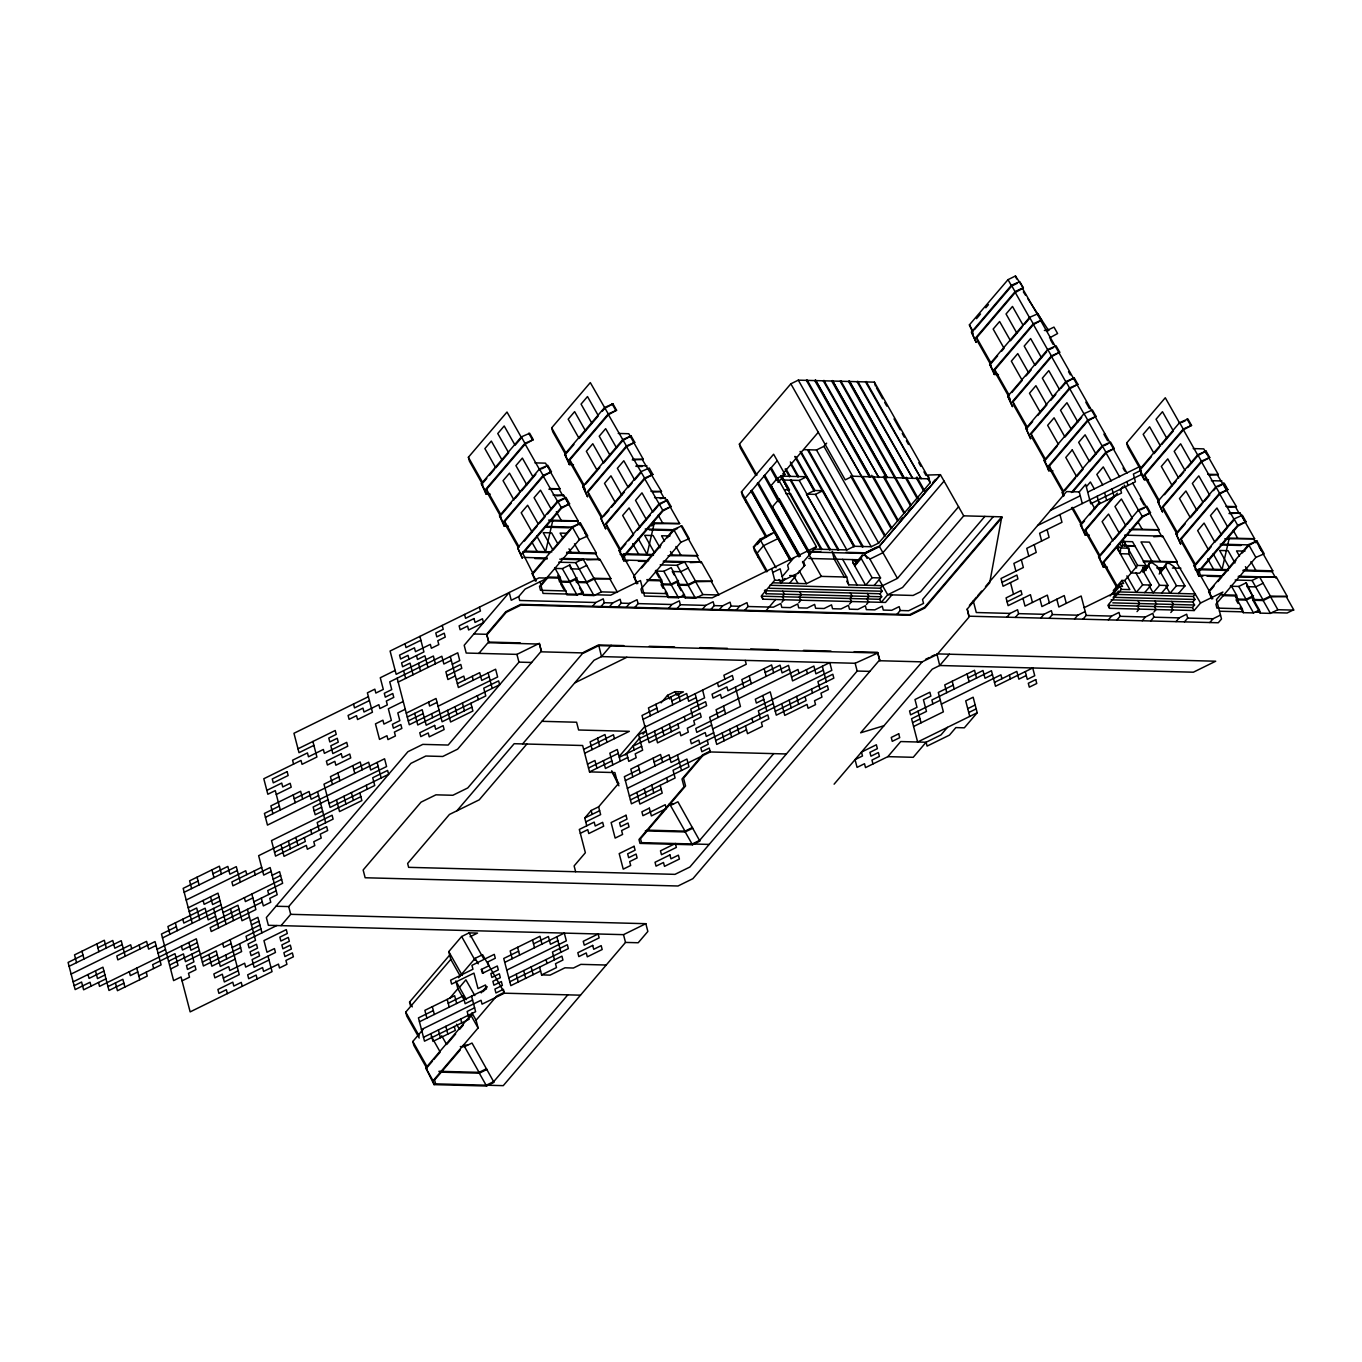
<?xml version="1.0" encoding="UTF-8"?>
<svg xmlns="http://www.w3.org/2000/svg" width="1362" height="1362" viewBox="0 0 1362 1362"><rect width="100%" height="100%" fill="white"/><g stroke="black" fill="none" stroke-linecap="round" stroke-linejoin="round"><path stroke-width="1.5" d="M1124.74 545.839L1124.893 542.978L1122.016 541.02L1122.748 545.481L1120.603 548.001L1120.279 553.721L1128.74 553.942L1136.657 567.954M1128.74 553.942L1129.064 548.222L1120.603 548.001L1117.725 546.043L1118.457 550.503L1120.449 550.861M854.229 651.7L877.486 652.313L879.886 660.74L922.159 661.864L937.056 654.543L969.233 616.85L967.207 609.086L989.731 582.698L1001.768 516.845L963.717 515.84L902.58 587.465L887.701 594.768L881.265 602.31L879.546 599.28L761.171 596.164L762.89 599.195L885.487 602.43L891.923 594.888M552.819 520.25L545.617 551.678L536.696 535.913M654.56 497.641L665.133 497.913L679.655 523.587L654.288 522.923L647.069 554.351L638.165 538.586M862.197 555.321L855.762 562.864L854.757 565.996L861.193 558.454L862.197 555.321L865.006 555.39L869.654 558.675L880.533 577.931L874.115 585.473M1142.735 572.006L1149.681 562.898L1152.49 562.966L1157.138 566.251L1168.034 585.507L1161.599 593.049M1143.535 572.057L1148.677 566.03L1149.681 562.898M1159.658 572.449L1166.587 563.34L1169.413 563.408L1174.044 566.694L1184.94 585.949L1178.505 593.491M1159.147 574.015L1165.583 566.473L1166.587 563.34M482.897 484.991L469.396 461.139L468.392 457.257L507.005 412.039L521.527 437.713L515.091 445.238L504.195 425.983L497.76 433.525L508.656 452.78L495.785 467.864L484.889 448.609L491.324 441.067L502.22 460.322M490.167 494.1L486.013 493.997L481.365 483.697L521.323 436.896L529.648 433.269L533.274 439.688L525.153 444.131L486.557 489.35L487.562 493.231L501.046 517.083M486.779 478.42L482.914 482.931L468.392 457.257M489.35 475.406L494.508 469.362M486.013 493.997L484.991 490.116L524.949 443.314L533.274 439.688M566.2 455.555L552.717 431.72L551.695 427.838L590.308 382.603L608.252 413.895L568.312 460.697L569.316 464.578L573.47 464.68M508.332 526.209L504.161 526.09L499.531 515.789L539.471 468.988L547.796 465.361L551.423 471.78L543.319 476.223L504.706 521.442L505.711 525.323L518.173 547.337M511.363 502.97L501.08 515.023L486.557 489.35M515.228 498.441L519.092 493.929M521.663 490.916L535.828 474.317M504.161 526.09L503.157 522.208L543.097 475.406L551.423 471.78M569.316 464.578L564.668 454.278L604.626 407.476L612.951 403.85L616.577 410.268L608.456 414.712L569.861 459.93L570.865 463.812L585.388 489.486M573.947 444.472L566.217 453.512L551.695 427.838M602.259 411.307L604.83 408.294L612.951 403.85M548.954 489.333L560.02 488.822L549.652 470.486M517.679 547.882L522.327 558.182L517.679 547.882L557.637 501.08L565.962 497.453L569.588 503.872L561.467 508.315L522.872 553.551L532.797 573.181M524.387 541.089L537.258 526.021M539.829 523.008L544.97 516.981L534.074 497.709L540.51 490.184L551.406 509.439M547.541 513.951L557.841 501.897L565.281 498.237M556.752 495.87L563.664 495.24L578.186 520.914L550.469 520.982M521.323 554.3L561.263 507.515L569.588 503.872M582.834 486.37L587.482 496.67L582.834 486.37L622.774 439.568L631.1 435.942L634.743 442.361L626.622 446.804L588.009 492.022L589.031 495.904L601.476 517.918M585.677 484.106L599.825 467.524M631.1 435.942L622.996 440.386L603.689 462.995L592.793 443.74L586.358 451.282L597.254 470.537M586.46 492.789L626.418 445.987L634.743 442.361M535.3 581.114L532.202 573.555L572.159 526.771L580.484 523.127L587.754 535.964L579.429 539.607L539.471 586.409L540.476 590.274L565.843 590.955L566.864 594.836L577.079 595.092L582.97 592.198L575.7 579.361L569.81 582.255L559.595 582L558.59 578.118L545.907 577.777M533.768 572.806L546.622 557.722M571.087 529.086L553.057 550.18L543.166 532.644L551.627 532.865L557.569 543.37M580.484 523.127L572.363 527.571M1001.768 516.845L924.543 607.299L909.663 614.62L520.71 604.37L505.813 611.691L486.506 634.3L473.84 633.96M879.886 660.74L877.86 652.977L598.837 645.622L583.94 652.943L541.667 651.836L539.267 643.409L516.93 654.373L466.196 653.045L464.187 645.282L509.218 592.504L511.244 600.267L518.684 596.607L525.119 589.082L547.456 578.101L538.994 577.88L390.094 651.036L396.172 674.309L433.388 656.024L435.414 663.788M539.641 644.073L488.907 642.728L486.898 634.964L506.204 612.355L521.084 605.034L910.037 615.283L924.934 607.98L1002.143 517.509M632.257 459.913L643.341 459.403L628.801 433.729L618.246 433.439M478.879 653.368L488.532 642.064L520.25 642.898M541.02 585.643L547.456 578.101M600.982 518.462L605.63 528.762L600.982 518.462L640.94 471.661L649.265 468.034L652.892 474.453L644.788 478.896L606.175 524.132L607.18 527.996L620.68 551.848M603.826 516.198L608.984 510.171M611.555 507.158L624.426 492.074M632.138 483.033L628.274 487.545L617.378 468.29L623.813 460.765L634.709 480.02L641.144 472.478M652.5 492.057L661.489 491.495L642.66 460.186M604.626 524.881L644.567 478.079L652.892 474.453M276.009 906.241L288.693 906.564L410.949 763.35L425.829 756.029L442.752 756.472L457.632 749.151L541.293 651.155L539.267 643.409M566.541 553.023L595.671 553.789L596.352 553.006L584.928 532.831M281.049 925.632L290.702 914.328L645.843 923.691L647.852 931.455L638.199 942.759L625.516 942.419L503.259 1085.65L435.619 1083.863L434.614 1079.981L460.356 1049.83M586.818 559.884L599.978 559.424L610.874 578.68L594.173 579.054L586.733 582.715L576.501 582.442L575.7 579.361M531.64 662.477L518.956 662.136L448.166 745.048L422.799 744.384L407.919 751.705L266.356 917.545L268.365 925.309L623.507 934.655L645.843 923.691M627.95 560.974L623.796 560.855L619.148 550.554L659.089 503.77L667.431 500.126L671.057 506.545L662.936 510.988L624.324 556.224L625.345 560.105L635.254 577.607M625.839 543.761L620.697 549.805L606.175 524.132M628.427 540.748L633.568 534.721L622.672 515.466L629.108 507.924L640.004 527.179M637.433 530.193L650.304 515.125M658.016 506.085L652.875 512.112L641.979 492.857L635.543 500.382L646.439 519.654M660.298 498.594L665.133 497.913M667.431 500.126L659.31 504.57M623.796 560.855L622.774 556.973L662.732 510.188L671.057 506.545M651.717 525.936L654.288 522.923M592.572 606.26L595.79 602.498L603.247 598.837L604.251 602.719L601.034 606.482M755.91 475.44L740.383 447.996L739.379 444.114L790.845 383.812L798.302 380.151L874.404 382.143L929.139 478.879L852.646 476.206L845.206 479.867L790.845 383.812M636.752 583.787L633.67 576.228L673.628 529.443L681.953 525.8L689.206 538.637L680.881 542.28L640.94 589.082L641.945 592.947L667.312 593.628L668.333 597.509L678.548 597.765L684.439 594.871L677.169 582.034L671.279 584.928L661.064 584.673L663.141 588.333M641.655 567.937L660.962 545.328M667.397 537.786L673.832 530.244L677.561 528.422M679.655 523.587L651.938 523.655M609.495 606.72L612.713 602.94L620.153 599.28L621.157 603.162L617.939 606.941M623.83 645.622L598.463 644.958L583.566 652.279L467.745 787.968L452.848 795.272L435.942 794.829L421.045 802.15L363.143 869.995L365.152 877.758L678.004 885.998L692.9 878.677L879.511 660.076M626.401 607.163L629.619 603.383L637.058 599.723L638.08 603.604L634.862 607.384M456.9 810.799L514.155 743.703L582.647 745.508L589.525 771.896L614.892 772.577L617.922 784.206L598.616 806.832L591.176 810.492L584.741 818.017L586.75 825.781M522.616 743.924L594.036 660.264L601.493 656.603L611.146 645.299M765.631 536.781L742.443 495.802L741.439 491.92L773.616 454.227L785.006 474.368L778.162 482.386M526.839 744.044L479.22 799.834L449.443 814.459L407.63 863.457L408.634 867.339L674.973 874.353L689.87 867.032L857.175 671.04L869.858 671.381M777.242 460.645L745.065 498.339L746.087 502.22M668.01 555.696L697.804 555.679L681.068 525.783M690.364 562.608L701.447 562.097L712.343 581.353L695.641 581.727L688.185 585.388L677.97 585.115L677.169 582.034M777.957 499.735L771.13 485.57L777.566 478.028L785.006 474.368M782.792 473.857L818.273 432.282M668.674 608.269L671.892 604.507L679.349 600.846L680.353 604.728L677.135 608.491M803.801 449.664L816.485 449.988L823.925 446.344L826.649 443.161M799.358 556.462L773.463 510.716L772.458 506.834L779.285 498.815L810.356 553.721L809.556 554.657L778.485 499.769L779.285 498.815M766.414 571.802L754.48 550.708L753.475 546.826L759.911 539.284L774.791 531.963L790.845 560.344M754.361 546.843L759.502 540.816M757.306 544.494L759.877 541.48M702.503 609.154L705.72 605.392L713.16 601.732L714.182 605.613L710.964 609.393M719.408 609.614L722.626 605.835L730.083 602.174L731.088 606.056L727.87 609.835M973.149 333.571L969.403 324.871L1008.016 279.653L1015.456 275.992L1023.39 288.046L1019.763 281.628L1011.438 285.254L971.481 332.056L976.128 342.356L971.481 332.056M976.503 318.674L980.487 314.009M985.816 307.761L988.471 304.645M974.426 329.689L1011.643 286.071L1017.227 283.33M736.331 610.057L739.549 606.277L746.989 602.634L747.993 606.516L744.776 610.278M460.118 975.873L450.788 959.376L448.762 951.612L461.633 936.528L469.073 932.868L477.534 933.089L470.077 936.75M661.098 702.843L667.533 695.318L674.99 691.658L683.435 691.879L677.85 694.62M975.124 338.474L1015.065 291.672L1022.521 288.029M410.558 1005.939L409.553 1002.057L450.192 954.456M619.523 756.08L645.265 725.929M991.161 365.442L977.678 341.59L976.673 337.725L1015.286 292.49L1023.39 288.046M419.207 1038.031L406.744 1016.018L405.74 1012.136L450.788 959.376M625.294 754.923L640.31 737.336M643.034 734.135L645.775 730.934M777.566 478.028L816.383 546.656L803.512 561.723L804.533 565.605L798.098 573.147L783.201 580.45L774.74 580.229L761.869 595.313L762.89 599.195M794.046 557.62L787.611 565.162L788.632 569.044L782.197 576.586M784.955 578.492L781.09 583.021L779.115 579.514M765.921 610.84L775.574 599.518M789.551 583.242L795.987 575.7L789.637 575.547M458.602 977.712L475.151 958.32L482.591 954.677L504.178 992.37L496.721 996.031L476.087 1020.223L478.096 1027.969L433.065 1080.747L434.069 1084.629L486.557 1086.008L494.014 1082.347L472.001 1043.037L464.561 1046.68L460.339 1046.578M781.873 602.259L784.018 599.757L782.316 596.726L784.461 594.207L782.741 591.193M998.448 374.567L994.294 374.448L989.646 364.148L1029.587 317.363L1037.929 313.72L1041.555 320.138L1033.435 324.582L994.822 369.817L995.843 373.699L1010.366 399.372M997.631 355.857L991.196 363.399L976.673 337.725M1001.496 351.328L1004.066 348.314L993.17 329.059L999.606 321.517L1010.502 340.772L1022.079 327.203M1024.65 324.19L1029.808 318.163L1015.286 292.49M427.31 1069.187L413.827 1045.352L412.822 1041.47L423.122 1029.4M449.596 998.397L457.87 988.71L455.844 980.946L466.4 999.606M459.471 987.365L465.906 979.823L474.827 995.571M994.294 374.448L993.273 370.566L1033.23 323.781L1041.555 320.138M798.796 602.702L800.941 600.199L799.222 597.169L801.367 594.649L799.664 591.636M481.212 992.864L486.711 986.411M483.238 991.536L487.102 987.024M434.069 1084.629L425.795 1067.91L470.843 1015.133L478.096 1027.969M1049.472 337.963L1057.593 333.52L1053.967 327.101L1046.51 330.762L1047.855 329.195L1048.621 330.523L1044.365 330.421M432.486 1061.117L427.345 1067.144L412.822 1041.47M433.78 1059.602L440.215 1052.06L431.294 1036.312M455.657 1033.979L446.651 1044.535L441.697 1035.784M463.386 1024.939L459.522 1029.451L456.542 1024.207M469.822 1017.397L472.393 1014.384M813.046 549.056L846.858 549.942L854.297 546.281L871.22 546.724L878.66 543.08L930.144 482.761L928.135 475.015L940.427 474.674L963.717 515.84M900.146 520.795L902.87 517.611M908.301 511.244L911.008 508.077M916.456 501.71L919.163 498.526M924.594 492.159L927.318 488.975M932.749 482.608L935.473 479.424M867.134 558.42L864.41 553.602L879.29 546.281L940.427 474.674M810.492 552.036L865.449 553.483L878.796 546.928L939.916 475.321M1007.812 396.257L1012.443 406.54L1007.812 396.257L1047.753 349.455L1056.078 345.812L1059.704 352.23L1051.6 356.674L1012.987 401.909L1013.992 405.791L1027.493 429.626M1011.932 392.477L1022.232 380.407L1011.336 361.151L1017.772 353.609L1028.668 372.865M1026.08 375.895L1031.238 369.851M1046.68 351.771L1035.086 365.339L1024.207 346.084L1030.642 338.542L1041.521 357.797M702.843 755.621L683.537 778.23L685.563 785.993L640.515 838.754L641.536 842.635L709.176 844.423M944.053 481.092L882.934 552.7L869.892 559.101M1011.438 402.675L1051.379 355.874L1059.704 352.23M849.53 604.047L851.676 601.527L849.956 598.514L852.101 595.994L850.382 592.964M880.533 577.931L872.089 577.709L865.653 585.251L852.935 562.778L852.527 559.612L857.175 562.898L855.353 559.68M866.436 604.49L868.581 601.97L866.862 598.957L869.007 596.437L867.305 593.406M769.802 585.285L880.414 588.214L882.559 585.694L897.456 578.373L958.576 506.766M879.988 593.747L881.691 596.777L766.142 593.73L764.422 590.699L879.988 593.747L882.133 591.227L880.414 588.214M879.546 599.28L881.691 596.777M1025.961 428.349L1030.608 438.649L1025.961 428.349L1065.918 381.547L1074.243 377.904L1077.87 384.322L1069.749 388.766L1031.153 434.001L1032.158 437.883L1045.641 461.718M1032.668 421.556L1027.51 427.583L1012.987 401.909M1037.81 415.512L1046.816 404.974L1035.92 385.701L1029.485 393.243L1040.381 412.499M1050.681 400.445L1055.822 394.418M1060.981 388.374L1066.123 382.347L1074.243 377.904M1029.587 434.767L1069.545 387.966L1077.87 384.322M567.801 994.856L493.793 1081.547L486.353 1085.208M773.701 753.629L699.71 840.32L692.271 843.98M896.979 614.279L900.197 610.516L908.658 610.738L923.538 603.417L922.534 599.552L993.307 516.624M984.862 516.402L920.508 591.789L913.068 595.449L887.701 594.768L879.443 580.195M1052.928 470.843L1048.757 470.741L1044.126 460.441L1084.067 413.639L1092.392 409.996L1096.035 416.414L1087.915 420.858L1049.302 466.093L1050.306 469.975L1062.769 491.988M1057.252 446.106L1045.676 459.675L1031.153 434.001M1081.7 417.47L1064.982 437.066L1054.086 417.811L1047.65 425.336L1058.546 444.591M1090.094 407.783L1089.43 408.583L1085.786 402.165M1048.757 470.741L1047.753 466.86L1087.693 420.058L1096.035 416.414M1104.616 433.474L1103.952 434.257L1107.578 440.675L1108.259 439.892M1063.296 496.415L1062.275 492.533L1102.233 445.732L1110.558 442.105L1114.184 448.524L1106.063 452.967L1072.609 492.159M1065.118 490.269L1075.418 478.198M969.403 605.409L976.486 597.118M977.763 595.603L981.627 591.074M985.492 586.562L1066.565 491.58L1079.249 491.92L1085.684 484.378L1090.741 503.77L1135.414 481.825L1133.388 474.061L1140.828 470.418M1071.417 492.499L1105.859 452.15L1114.184 448.524M1086.535 486.523L1090.4 481.995L1094.367 488.992M834.106 784.172L932.255 669.168L939.712 665.507L949.365 654.203M1140.13 468.886L1127.685 446.872L1126.663 442.99L1165.276 397.755L1179.798 423.429M1089.242 535.028L1085.071 534.925L1080.441 524.625L1099.73 502.033M1084.561 520.846L1081.99 523.859L1072.643 507.362M1089.702 514.819L1100.002 502.765M872.974 763.963L871.952 760.081L879.392 756.421L878.388 752.539L870.948 756.199L869.926 752.318L877.383 748.657L876.362 744.776L861.482 752.096L862.486 755.978L855.047 759.621L857.073 767.385L864.512 763.724L865.517 767.606L887.854 756.642L900.725 741.558L926.092 742.239L940.989 734.918L947.424 727.376M1006.893 617.19L1010.11 613.411L1017.567 609.75L1018.572 613.632L1015.354 617.412M1085.071 534.925L1084.067 531.044L1114.371 495.547M1100.121 558.011L1086.638 534.159L1085.616 530.278L1117.334 493.129M1120.092 489.894L1122.935 486.557M1159.334 502.799L1145.834 478.964L1144.829 475.083L1183.442 429.847L1191.546 425.421L1187.919 418.985L1179.594 422.629L1139.653 469.43L1144.284 479.73L1148.455 479.833M1151.486 456.61L1141.203 468.664L1126.663 442.99M1159.215 447.553L1154.074 453.597L1143.178 434.325L1149.613 426.8L1160.492 446.055M1161.786 444.54L1173.363 430.971L1162.467 411.716L1156.049 419.258L1166.928 438.513M1143.28 475.849L1183.22 429.047L1191.546 425.421M1040.721 618.076L1043.939 614.313L1051.379 610.653L1052.4 614.534L1049.183 618.297M1107.391 567.137L1103.237 567.018L1098.589 556.717L1138.547 509.916L1146.872 506.289L1150.498 512.708L1142.395 517.151L1103.782 562.37L1104.786 566.251L1117.232 588.265M1110.439 543.898L1100.138 555.951L1085.616 530.278M1114.303 539.369L1125.88 525.8L1114.984 506.545L1121.42 499.003L1132.316 518.275L1127.174 524.302M1144.574 504.076L1143.893 504.859L1140.266 498.441M1103.237 567.018L1102.233 563.136L1142.173 516.334L1150.498 512.708M969.744 716.412L965.709 700.885L973.149 697.225L977.201 712.752L964.33 727.819L955.869 727.597L949.433 735.139L927.096 746.104L926.092 742.239L913.221 757.306L887.854 756.642M1157.802 501.522L1162.45 511.823L1157.802 501.522L1197.76 454.721L1206.085 451.094L1209.711 457.513L1201.59 461.956L1162.978 507.175L1163.999 511.056L1177.483 534.908M1164.51 494.729L1176.087 481.161M1179.952 476.632L1183.799 472.12M1187.664 467.592L1197.964 455.538L1206.085 451.094M1161.428 507.941L1201.386 461.139L1209.711 457.513M1074.55 618.961L1077.768 615.198L1085.208 611.538M1082.994 619.182L1086.212 615.42L1111.579 616.084L1119.019 612.423L1120.041 616.305L1116.823 620.085M1129.302 529.767L1159.096 529.75L1132.639 482.982M1124.076 541.48L1132.537 541.701L1146.072 565.656L1137.611 565.434L1124.74 580.518L1121.913 580.433L1113.333 590.495L1115.052 593.526M1110.081 595.96L1120.807 583.396L1123.633 583.464L1121.913 580.433M1113.265 593.883L1119.7 586.341L1122.526 586.426L1120.807 583.396M1153.733 536.73L1162.722 536.168L1177.262 561.842L1143.297 561.757M1113.146 597.407L1118.508 591.125M1209.32 475.117L1218.309 474.555L1208.962 458.041M1124.74 580.518L1129.881 589.593L1121.42 589.371L1108.549 604.439L1109.553 608.32L1194.116 610.551L1200.552 603.008L1222.889 592.044L1216.453 599.586L1221.51 618.978L1218.292 622.757L968.842 616.186L967.207 609.086M1146.072 565.656L1139.636 573.198L1131.175 572.976L1116.653 547.303M1175.968 533.615L1180.599 543.915L1175.968 533.615L1215.908 486.813L1224.234 483.187L1227.86 489.605L1219.756 494.048L1181.143 539.267L1182.148 543.149L1195.649 567.001M1185.229 523.808L1177.517 532.848L1162.978 507.175M1201.965 504.212L1190.388 517.781L1179.492 498.526L1185.927 490.984L1196.823 510.239M1204.536 501.199L1209.694 495.155L1198.798 475.9L1192.363 483.442L1203.259 502.697M1213.542 490.643L1216.113 487.63L1201.59 461.956M1227.468 507.209L1236.458 506.647L1217.628 475.338M1108.362 619.863L1111.579 616.084M1179.594 540.033L1219.535 493.231L1227.86 489.605M1142.207 569.316L1151.111 585.064L1142.667 584.843L1136.231 592.385L1126.885 575.871M1144.676 592.606L1151.111 585.064M1137.015 611.623L1139.16 609.103L1137.44 606.073L1139.585 603.57L1137.883 600.54M1168.034 585.507L1159.573 585.285L1153.137 592.828L1148.983 585.49M1200.552 603.008L1176.581 562.625M1142.19 620.749L1145.408 616.986L1152.848 613.326L1153.852 617.207L1150.635 620.97M1153.92 612.066L1156.066 609.546L1154.346 606.533L1156.491 604.013L1154.789 600.982M1184.94 585.949L1176.479 585.728L1170.043 593.27L1165.889 585.932M1202.918 576.126L1198.764 576.007L1194.116 565.707L1234.074 518.905L1242.399 515.279L1246.026 521.697L1237.905 526.141L1199.309 571.376L1200.314 575.241L1210.222 592.759M1211.107 546.86L1195.666 564.941L1181.143 539.267M1216.266 540.833L1227.843 527.264L1216.947 508.009L1210.512 515.534L1221.408 534.789M1229.137 525.749L1234.278 519.722L1219.756 494.048M1229.018 513.576L1240.101 513.065L1254.623 538.739L1224.83 538.756M1198.764 576.007L1197.76 572.125L1237.7 525.323L1246.026 521.697M1170.826 612.508L1172.971 610.006L1171.269 606.975L1173.414 604.456L1171.695 601.425M1116.431 594.428L1193.265 596.454L1195.41 593.934L1119.309 591.925M1176.002 621.634L1179.22 617.871L1186.677 614.211L1187.681 618.093L1184.463 621.855M1111.103 599.842L1192.84 601.987L1194.985 599.484L1193.265 596.454M1109.553 608.32L1107.851 605.307L1192.397 607.537L1194.542 605.017L1192.84 601.987M1211.737 598.939L1208.639 591.38L1248.596 544.579L1256.922 540.952L1264.191 553.789L1255.866 557.433L1215.908 604.217L1216.913 608.099L1242.28 608.78L1243.302 612.662L1253.517 612.917L1259.407 610.023L1252.138 597.186L1246.247 600.08L1236.032 599.808L1238.109 603.485M1210.205 590.631L1214.053 586.103M1217.917 581.574L1221.782 577.062M1223.059 575.547L1235.93 560.48M1242.365 552.938L1248.801 545.396M1256.922 540.952L1250.674 544.477M1209.831 622.536L1213.048 618.757L1220.488 615.096M1242.978 570.848L1272.108 571.614L1272.772 570.831L1263.442 554.334M1238.296 577.045L1276.415 577.25L1287.311 596.505L1270.61 596.879L1263.17 600.523L1252.938 600.267L1252.138 597.186M608.252 413.895L616.577 410.268M541.548 468.886L545.26 467.064M862.827 476.632L891.855 528.15L891.071 528.524L807.104 379.964L806.321 380.339L861.942 477.109M815.549 380.185L814.782 380.577L869.518 477.313L870.284 476.921L815.549 380.185L870.284 476.921M824.01 380.407L823.227 380.798L878.848 477.551L824.112 380.815M832.471 380.628L831.688 381.019L886.424 477.756L887.19 477.364L832.471 380.628L887.19 477.364M840.916 380.849L840.15 381.241L910.514 505.762L911.28 505.37L841.018 381.258M849.377 381.088L848.594 381.462L903.329 478.198L904.113 477.824L849.377 381.088L904.113 477.824M857.839 381.309L857.056 381.683L912.676 478.437L857.941 381.7M866.283 381.53L865.517 381.905L921.121 478.675L866.385 381.922M556.002 568.448L562.336 568.618L569.793 564.958L578.067 581.676L586.511 581.897L593.951 578.237L610.874 578.68M558.709 562.2L575.615 562.642L583.072 558.982L593.951 578.237M770.398 468.647L771.215 467.711L778.979 481.433L778.042 481.893M420.892 640.276L405.995 647.597L404.991 643.715M763.963 476.189L764.78 475.253L777.191 497.215M586.699 565.4L579.259 569.061L570.797 568.839L569.793 564.958M757.527 483.731L758.345 482.795L782.146 524.881M790.437 560.803L750.973 490.78L751.909 490.32L791.254 559.867M557.756 575.241L561.144 581.233L569.605 581.455L577.045 577.794M395.15 670.427L380.27 677.748L383.301 689.393L375.844 693.054L374.839 689.172L367.399 692.832L372.439 712.224L357.559 719.545L356.538 715.663L349.098 719.323L348.093 715.442L362.973 708.121L363.995 712.003L378.874 704.682L379.896 708.563L387.336 704.92L386.331 701.038L393.771 697.378L392.767 693.496L385.31 697.157L384.305 693.275L391.745 689.615L389.736 681.851L441.85 656.246L443.859 664.009L451.316 660.349M1049.83 349.336L1053.541 347.514M782.299 479.986L799.205 480.428L806.644 476.768L814.408 490.49L822.869 490.729L854.297 546.281M368.404 696.714L293.954 733.284L299.01 752.692L313.89 745.372M398.181 682.073L457.751 652.807L459.76 660.57L452.32 664.23M780.613 475.9L788.717 490.218L789.483 489.843L781.379 475.525M369.408 700.579L354.529 707.899L353.507 704.018M790.505 493.725L789.62 493.691L821.167 549.669L821.933 549.295L790.505 493.725L785.823 493.606M579.616 587.941L583.77 595.279L593.985 595.552L601.425 591.891L617.463 592.317L610.193 579.48M814.408 490.49L806.968 494.151L799.205 480.428M794.727 456.474L814.084 490.899L814.851 490.507L795.612 456.491M297.989 748.811L335.222 730.509L336.227 734.39L328.787 738.051L329.791 741.932L337.248 738.272L338.253 742.154L330.813 745.814L332.822 753.578L347.719 746.257L346.714 742.375L324.377 753.356L323.356 749.475L308.476 756.795L307.454 752.914L292.575 760.217L293.579 764.099M446.889 675.654L461.786 668.333L460.782 664.452L445.885 671.772L447.911 679.536L455.351 675.875M806.525 494.151L838.073 550.112L838.839 549.737L806.525 494.151L815.429 494.372L822.869 490.729M659.225 577.914L655.343 571.07L663.805 571.291L671.245 567.631L679.519 584.349L687.98 584.57L695.42 580.91L712.343 581.353M660.178 564.872L677.084 565.315L684.524 561.655L695.42 580.91M403.237 701.481L388.34 708.785L391.371 720.43L383.931 724.09L382.926 720.209L375.469 723.869L379.521 739.396L386.961 735.735L387.966 739.617L395.423 735.957L394.401 732.075L401.858 728.415L400.837 724.533L393.397 728.193L392.392 724.312L399.832 720.651L397.806 712.905L405.263 709.244M456.355 679.757L463.812 676.097L464.817 679.978M688.168 568.073L680.711 571.734L672.266 571.512L674.19 574.934M457.377 683.639L479.713 672.658L481.722 680.421L489.179 676.761M406.268 713.126L436.044 698.485L442.105 721.775L471.882 707.133M772.22 533.7L761.171 539.982M661.166 581.336L662.613 583.906L671.074 584.128L678.514 580.467M407.272 717.008L422.169 709.687L426.204 725.214L485.774 695.948L483.748 688.185L498.645 680.864L499.65 684.745L417.759 724.976L414.729 713.347M437.066 702.366L429.609 706.027L428.604 702.145M894.868 477.977L895.753 477.994M778.434 538.382L763.537 545.702L757.102 553.244L758.106 557.126M266.833 790.369L281.73 783.065L282.734 786.947L290.174 783.286L291.196 787.168L276.299 794.472M408.294 720.873L423.173 713.569M438.07 706.248L497.624 676.982L495.615 669.219L458.381 687.521L450.294 656.467M439.075 710.13L409.298 724.754L397.176 678.191M683.162 594.275L685.239 597.952L695.454 598.224L702.894 594.564L718.932 594.99L711.662 582.153M279.329 806.117L264.432 813.437L267.463 825.083L386.587 766.551L384.578 758.787L265.454 817.319M294.226 798.813L309.106 791.492L311.132 799.256L318.572 795.595M338.883 776.868L324.003 784.172L330.064 807.462L374.737 785.516L372.711 777.753L387.608 770.432L388.613 774.314L329.042 803.58M353.779 769.547L368.676 762.226L370.685 769.99L378.142 766.329M816.383 546.656L712.156 597.85L644.515 596.079L640.463 580.553L610.687 595.177L543.046 593.406L540.016 581.761M772.731 572.483L780.171 568.822L783.201 580.45M328.038 799.698L313.158 807.019L315.167 814.765L322.624 811.122M798.49 572.67L797.689 573.606M314.162 810.901L321.602 807.24M574.747 682.873L626.86 657.267M800.073 451.486L853.889 546.792L854.655 546.417L800.958 451.503M360.845 796.702L271.515 840.592L275.55 856.119L305.326 841.495L304.322 837.613M846.057 552.308L865.074 552.819L876.515 547.201M198.069 881.061L183.172 888.364L192.28 923.3M212.966 873.74L227.846 866.419L229.872 874.183L237.311 870.522M772.646 582.8L806.457 583.685L821.354 576.381L846.721 577.045L848.747 584.809L882.559 585.694M184.193 892.246L236.307 866.641L240.342 882.167M274.545 852.237L326.659 826.632L327.663 830.514L320.223 834.174L321.228 838.056L313.788 841.716L314.792 845.598L307.352 849.258L306.348 845.376L284.011 856.34L280.981 844.695M1104.293 445.629L1108.021 443.791M186.219 900.01L245.773 870.761L246.777 874.625M82.997 955.102L68.1 962.423L75.165 989.578L90.062 982.257L91.067 986.139M97.877 947.782L112.774 940.478L114.8 948.224L122.239 944.581M261.674 867.322L231.898 881.946L232.902 885.828L270.136 867.543L277.201 894.698L269.761 898.358L270.766 902.24L263.326 905.9L261.3 898.137M69.104 966.305L121.218 940.699L125.27 956.209M188.228 907.773L218.005 893.149L226.092 924.185M1181.671 422.526L1185.383 420.688M189.25 911.655L196.69 907.994L199.72 919.639M219.027 897.03L204.13 904.334L203.125 900.452M271.14 871.425L263.7 875.085L258.644 855.677L333.094 819.107L332.09 815.225L317.193 822.529L319.219 830.292M71.13 974.051L130.684 944.802L131.705 948.684M220.031 900.912L212.591 904.555L210.565 896.809M272.145 875.306L279.602 871.646L282.632 883.291L267.735 890.595L268.74 894.476M176.379 926.739L161.482 934.043L173.604 980.606L181.044 976.963L190.152 1011.881L272.042 971.651L268.008 956.124M221.036 904.794L183.819 923.078L182.814 919.197M273.166 879.188L280.606 875.528M73.156 981.815L102.933 967.19L108.994 990.463L123.891 983.16M162.487 937.924L281.611 879.409M74.161 985.696L81.601 982.036L83.627 989.799L105.964 978.835M103.938 971.072L89.058 978.393L88.036 974.511M156.051 945.466L148.611 949.127L146.585 941.363L116.809 955.988L117.83 959.869L155.047 941.585L161.108 964.875L138.771 975.839M215.622 916.2L208.182 919.861L205.134 908.216L167.918 926.5L169.944 934.264M223.062 912.54L237.958 905.236L241.993 920.746L249.433 917.103M252.838 897.916L245.398 901.576L244.394 897.694M104.959 974.954L97.502 978.614L95.493 970.851M157.073 949.348L238.963 909.118M253.86 901.797L276.197 890.816M1050.477 510.427L1080.253 495.785M1087.71 492.142L1139.824 466.536L1141.833 474.299L1037.606 525.494M158.077 953.23L165.517 949.569M262.304 902.019L210.191 927.624L211.212 931.506L255.869 909.561L251.834 894.034M656.893 708.155L642.013 715.476L649.078 742.648L678.855 728.006L677.85 724.124M671.789 700.851L686.686 693.53L688.695 701.294L696.152 697.633M643.017 719.357L732.364 675.467L733.369 679.349L718.489 686.669L717.468 682.788M583.668 749.389L613.445 734.765L614.449 738.647M107.99 986.599L122.869 979.278L124.895 987.041M137.766 971.957L130.326 975.618L129.305 971.736M197.32 942.691L182.44 950.012L181.418 946.13M584.673 753.271L629.346 731.326L578.612 729.998L576.586 722.235L541.923 721.315M168.547 961.214L183.444 953.894L185.47 961.657L259.921 925.087M198.341 946.573L190.884 950.233L188.875 942.47M250.455 920.967L257.895 917.324L261.93 932.834M645.043 727.121L704.597 697.855L702.588 690.091M169.569 965.096L199.346 950.455M251.459 924.849L258.899 921.206M646.048 731.002L638.608 734.663L642.643 750.173L635.203 753.833L636.207 757.715L628.767 761.375L626.741 753.612M750.275 679.791L727.955 690.772L726.933 686.891L712.054 694.194L713.058 698.076L720.498 694.416L721.519 698.297L788.513 665.388L792.565 680.898L829.781 662.613L831.807 670.376L712.684 728.908M765.172 672.47L780.068 665.167L782.077 672.913L789.534 669.27M170.573 968.978L178.013 965.317L174.983 953.672L152.646 964.654L153.668 968.518M587.499 764.133L594.939 760.49L596.965 768.236M639.612 738.544L706.623 705.618L705.618 701.736L690.721 709.057L692.747 716.821M201.372 958.218L216.252 950.897L220.303 966.424L235.183 959.12M231.148 943.594L223.708 947.254L222.687 943.372M260.925 928.952L246.045 936.273L247.05 940.155M588.503 768.015L618.297 753.39M202.376 962.1L217.273 954.779M232.153 947.475L276.826 925.53M589.525 771.896L611.861 760.932M619.301 757.272L641.638 746.291M240.614 947.697L203.381 965.981L196.315 938.827L99.528 986.36L98.524 982.496M627.763 757.493L605.426 768.474L603.4 760.711M724.55 709.942L709.653 717.263L716.718 744.418L746.512 729.794M791.543 677.016L813.88 666.052L815.906 673.815L823.346 670.155M182.065 980.827L189.505 977.184L188.501 973.302L195.941 969.642L194.936 965.76L187.479 969.421L186.475 965.539L193.915 961.878L191.906 954.115M1140.624 509.814L1144.335 507.992M711.679 725.027L696.782 732.33L695.778 728.449L740.451 706.503L735.395 687.112M763.793 699.421L756.353 703.081L755.331 699.2L770.228 691.879L776.289 715.169L806.066 700.528L805.061 696.646M1002.04 582.374L1016.92 575.053L1017.925 578.935L1003.045 586.256L1001.019 578.492L1023.356 567.511L1021.33 559.748M639.238 769.36L624.358 776.68L631.423 803.835L661.2 789.211M654.135 762.039L669.031 754.735L671.04 762.482L678.497 758.838M713.688 732.773L706.248 736.433L705.244 732.552L690.347 739.872L691.351 743.754L698.808 740.094L699.813 743.975M773.258 703.524L758.362 710.828L760.388 718.591M598.837 645.622L601.493 656.603L855.149 663.277L877.86 652.977M1217.986 486.711L1221.697 484.889M223.334 978.069L238.214 970.748M625.362 780.562L833.833 678.14L832.812 674.258L817.932 681.579L819.941 689.342M269.012 960.006L254.115 967.326L252.106 959.563L259.546 955.903L258.542 952.021L251.085 955.681L250.08 951.8L257.52 948.139L256.516 944.258L249.076 947.918L248.054 944.036L255.511 940.376L247.424 909.339M715.714 740.536L767.827 714.931L768.849 718.813L761.392 722.473L762.414 726.355L747.517 733.675L745.491 725.912M775.284 711.287L827.398 685.682L828.402 689.564L820.963 693.207L821.967 697.089L814.527 700.749L815.532 704.631L808.092 708.291L807.07 704.409L784.75 715.39L781.703 703.745M627.388 788.309L686.942 759.06L688.968 766.806L629.414 796.072M1007.08 601.766L1021.977 594.462L1020.972 590.58L1006.075 597.884L1008.101 605.647L1030.438 594.683L1032.447 602.447M710.079 751.16L702.639 754.803L681.987 778.996L684.013 786.759L638.965 839.52L639.987 843.401L692.475 844.78L699.915 841.137L677.918 801.809L670.479 805.47L685.001 831.143L692.441 827.483M786.385 753.969L710.283 751.96L673.066 770.245L675.092 778.008L630.419 799.954M584.741 818.017L599.62 810.713M585.745 821.899L600.642 814.595L598.616 806.832M925.513 659.361L929.224 657.523M931.097 656.62L934.809 654.782M580.314 833.323L587.771 829.662L588.776 833.544L603.672 826.223L602.651 822.342L595.211 826.002L594.207 822.12L579.31 829.441L585.371 852.731L574.117 865.909L575.632 871.731M1084.186 607.656L1113.98 593.032L1114.984 596.914M953.213 685.137L938.316 692.458L943.372 711.849L913.596 726.491M968.11 677.816L982.989 670.513L985.015 678.276L992.455 674.616M940.342 700.221L910.565 714.846L909.561 710.964L917.001 707.304L914.975 699.54L929.871 692.236L930.876 696.118L923.436 699.762L926.466 711.407L911.57 718.727L917.63 742.001L977.201 712.752M941.346 704.103L1000.917 674.837L1001.921 678.719M645.316 830.905L685.205 831.944L692.662 828.283M912.591 722.609L920.031 718.949M994.481 682.379L1016.818 671.398L1018.844 679.161L1026.284 675.501M967.735 708.649L975.175 704.988M968.74 712.53L976.179 708.87M1230.329 586.222L1238.773 586.443L1246.23 582.783L1254.487 599.501L1262.949 599.723L1270.388 596.062L1287.311 596.505M1235.147 580.025L1252.053 580.467L1259.509 576.807L1270.388 596.062M1263.136 583.225L1255.696 586.886L1247.234 586.664L1246.23 582.783M580.484 995.179L504.383 993.187L503.378 989.306L495.921 992.966L494.917 989.084L502.357 985.424L501.352 981.542L493.912 985.203L492.891 981.321L500.331 977.661L499.326 973.779L491.886 977.439L490.865 973.558L498.322 969.897L497.3 966.016L482.42 973.336L481.399 969.455L488.856 965.794L487.834 961.912L495.291 958.252L494.27 954.37L471.933 965.352L472.954 969.233L450.618 980.197L451.622 984.079L473.959 973.115L478.011 988.625L485.451 984.981L486.455 988.863L419.445 1021.772M518.633 951.17L503.736 958.473L510.818 985.645L540.595 971.021M533.529 943.849L548.409 936.528L550.435 944.292L557.875 940.631M504.757 962.355L564.311 933.106L566.337 940.853L506.766 970.119M1236.134 596.488L1237.581 599.059L1246.043 599.28L1253.483 595.62M433.337 1010.587L418.44 1017.891L424.501 1041.181L469.175 1019.236L467.149 1011.472L474.606 1007.812M448.217 1003.266L463.114 995.945L465.14 1003.709L472.58 1000.048M508.792 977.882L568.363 948.616L567.341 944.734L552.461 952.055L554.47 959.818M509.797 981.764L561.927 956.158L562.932 960.04L555.492 963.7L556.496 967.582L541.599 974.886L539.59 967.139M421.471 1029.536L481.041 1000.27L482.046 1004.152L504.383 993.187M1252.938 600.267L1260.208 613.104L1270.423 613.377L1277.862 609.716L1293.9 610.125L1286.63 597.288M423.497 1037.299L475.61 1011.694L471.575 996.167M1293.015 610.108L1287.124 613.002L1271.972 612.611M438.922 1071.298L479.083 1072.354L486.54 1068.71M439.398 1072.115L479.305 1073.171L486.745 1069.511M884.006 725.708L860.648 732.807L922.159 661.864M1193.214 448.592L1203.787 448.881L1206.885 454.38M632.768 459.13L643.341 459.403M1207.736 474.265L1218.309 474.555M534.925 462.876L545.498 463.148L547.575 466.808M636.394 465.549L646.967 465.821M1211.363 480.684L1221.935 480.973M635.901 466.332L642.132 466.502M806.644 476.768L781.277 476.104L790.062 493.708M784.818 489.724L789.041 489.826M549.465 488.549L560.02 488.822M650.917 491.222L661.489 491.495M1225.902 506.375L1236.458 506.647M553.091 494.968L563.664 495.24M1229.528 512.793L1240.101 513.065M1133.729 529.086L1159.096 529.75M1124.671 535.164L1162.722 536.168M548.597 520.131L578.186 520.914M1254.623 538.739L1229.256 538.075L1222.054 569.503L1213.133 553.738M545.89 526.396L573.368 527.111M645.23 529.001L674.82 529.784M1220.199 544.153L1249.805 544.936M545.77 527.196L568.669 527.792M649.316 529.92L672.215 530.516M1222.208 545.004L1240.935 545.498M566.422 533.257L560.088 533.087L563.051 538.33M670.002 535.981L661.54 535.76L664.52 541.003M1244.97 551.133L1236.526 550.912L1239.488 556.156M810.118 551.372L820.69 551.644M1143.433 560.957L1177.262 561.842M524.472 551.116L551.95 551.848M566.745 552.223L596.352 553.006M623.83 553.738L653.419 554.521M670.325 554.964L697.804 555.679M808.841 558.454L859.575 559.799M1142.837 567.256L1147.059 567.375M1163.982 567.818L1156.934 567.631L1161.565 570.916M1172.427 568.039L1180.888 568.26M1198.798 568.89L1228.388 569.657M1243.183 570.048L1272.772 570.831M1142.769 568.056L1146.923 568.175M1157.325 568.448L1163.574 568.618M522.855 551.882L549.907 552.597M620.153 554.436L653.454 555.321M1195.138 569.588L1228.422 570.474M1143.246 570.44L1144.659 570.474M523.876 557.433L547.132 558.045M561.927 558.42L599.978 559.424M625.345 560.105L648.601 560.718M663.396 561.093L701.447 562.097M1200.314 575.241L1221.459 575.803M1238.364 576.245L1276.415 577.25M534.806 558.522L547.286 558.846M559.782 559.169L582.664 559.782M638.352 561.246L646.678 561.467M663.328 561.91L684.133 562.455M1207.09 576.228L1221.646 576.62M547.456 577.011L560.14 577.352L561.144 581.233M646.814 579.633L661.609 580.025L662.613 583.906M1221.782 594.785L1236.577 595.177L1237.581 599.059M647.376 580.45L660.059 580.791L667.312 593.628M1222.344 595.603L1235.028 595.943L1242.28 608.78M769.394 588.265L882.133 591.227M1116.057 597.39L1194.985 599.484M1112.805 602.855L1194.542 605.017M1219.484 611.232L1243.08 611.844M1255.066 612.168L1260.003 612.287M595.79 602.498L519.705 600.489L518.684 596.607M604.251 602.719L612.713 602.94M621.157 603.162L629.619 603.383M638.08 603.604L671.892 604.507M680.353 604.728L705.72 605.392M714.182 605.613L722.626 605.835M731.088 606.056L739.549 606.277M747.993 606.516L773.361 607.18L780.801 603.519L781.822 607.401L790.266 607.622L797.723 603.962L798.728 607.844L807.189 608.065L814.629 604.405L815.634 608.286L824.095 608.508L831.535 604.847L832.557 608.729L841.001 608.95L848.458 605.307L849.462 609.189L857.924 609.41L865.364 605.75L866.368 609.631L874.83 609.853L882.27 606.192L883.291 610.074L891.735 610.295L899.192 606.635L900.197 610.516M1010.11 613.411L976.299 612.525L973.268 600.88M1018.572 613.632L1043.939 614.313M1052.4 614.534L1077.768 615.198M1120.041 616.305L1145.408 616.986M1153.852 617.207L1179.22 617.871M1187.681 618.093L1213.048 618.757M649.197 646.303L674.548 646.967M699.915 647.631L727.41 648.363M750.649 648.976L778.128 649.691M803.495 650.355L830.99 651.087M936.681 653.879L1215.704 661.217L1193.367 672.198L939.712 665.507L937.056 654.543M669.355 803.835L673.577 803.938M646.95 830.139L685.001 831.143M606.226 965.028L580.859 964.364L573.402 968.024L564.958 967.803L550.061 975.124L541.599 974.886M463.438 1045.046L467.66 1045.165M852.935 562.778L855.251 564.43M1023.356 291.894L1025.654 295.401M1027.952 298.908L1048.621 330.523M1187.034 418.968L1190.677 425.387M1205.2 451.06L1208.826 457.479M1223.348 483.152L1226.992 489.571M1241.514 515.262L1245.14 521.68M1256.036 540.935L1263.306 553.772M1259.288 546.996L1261.365 550.657M1235.794 507.43L1239.42 513.849M1253.959 539.522L1255.764 542.74M1272.108 571.614L1275.734 578.033M1179.594 422.629L1183.22 429.047M1197.76 454.721L1201.386 461.139M1215.908 486.813L1219.535 493.231M1234.074 518.905L1237.7 525.323M1248.596 544.579L1255.866 557.433M1183.442 429.847L1197.964 455.538M1233.172 530.278L1237.717 538.296M1250.912 561.638L1255.866 570.389M1270.61 596.879L1277.862 609.716M1191.529 463.063L1180.633 443.808L1174.197 451.35L1185.093 470.605M1245.43 566.66L1247.422 570.167M1252.053 580.467L1262.949 599.723M1263.17 600.523L1270.423 613.377M1234.993 562.949L1228.064 550.691L1219.603 550.469L1229.511 567.971M1247.234 586.664L1253.04 596.931M1178.658 478.147L1167.762 458.892L1161.326 466.434L1172.222 485.689M1214.972 542.331L1204.076 523.076L1197.641 530.618L1208.537 549.873M1238.773 586.443L1246.043 599.28M1246.247 600.08L1253.517 612.917M1231.061 585.422L1236.577 595.177M1240.186 607.146L1243.302 612.662M1207.651 558.778L1213.593 569.282M1144.829 475.083L1159.351 500.756M1194.116 565.707L1197.76 572.125M1208.639 591.38L1212.793 598.718M1140.658 473.312L1144.284 479.73M1022.726 288.829L1040.67 320.121M1040.874 320.921L1113.299 448.49M1113.435 449.051L1127.004 473.142M1016.631 278.938L1015.456 275.992M1050.391 339.581L1053.115 344.382M1068.54 371.673L1070.362 374.873M1123.02 467.949L1124.842 471.167M1158.432 530.533L1162.058 536.951M1011.438 285.254L1015.065 291.672M1029.587 317.363L1033.23 323.781M1047.753 349.455L1051.379 355.874M1065.918 381.547L1069.545 387.966M1084.067 413.639L1087.693 420.058M1102.233 445.732L1105.859 452.15M1138.547 509.916L1142.173 516.334M1008.016 279.653L1011.643 286.071M1033.435 324.582L1047.957 350.255M1051.6 356.674L1066.123 382.347M1069.749 388.766L1084.288 414.44M1087.915 420.858L1102.437 446.549L1089.566 461.616L1078.67 442.361L1085.105 434.818L1096.001 454.074M1106.063 452.967L1119.564 476.802M1124.229 485.059L1138.751 510.733M1192.397 607.537L1194.116 610.551M1165.583 566.473L1176.479 585.728M1138.223 522.31L1142.19 529.307M1160.339 561.399L1149.443 542.144L1140.998 541.923L1151.894 561.178M1023.373 325.705L1012.477 306.45L1006.041 313.975L1016.937 333.247M1059.687 389.89L1048.791 370.634L1042.356 378.176L1053.252 397.432M1077.853 421.982L1066.957 402.726L1060.521 410.268L1071.417 429.524M1111.188 480.922L1103.271 466.911L1096.836 474.453L1102.777 484.957M1148.677 566.03L1159.573 585.285M1119.445 533.342L1108.549 514.087L1102.113 521.629L1113.009 540.884M1123.088 539.761L1137.611 565.434M1119.87 543.54L1121.675 546.741M1135.721 572.585L1142.667 584.843M1090.894 501.778L1094.861 508.792M1119.7 586.341L1121.42 589.371M969.403 324.871L973.047 331.289M994.822 369.817L1009.361 395.491M1049.302 466.093L1063.824 491.767M1103.782 562.37L1117.266 586.222M1071.588 507.566L1081.956 525.919M989.646 364.148L993.273 370.566M1044.126 460.441L1047.753 466.86M1062.275 492.533L1064.097 495.734M1080.441 524.625L1084.067 531.044M1098.589 556.717L1102.233 563.136M876.447 387.847L882.644 398.794M884.704 402.454L886.781 406.097M894 418.883L900.197 429.83M902.274 433.474L904.334 437.134M906.394 440.777L908.471 444.421M918.788 462.688L920.848 466.332M923.947 471.814L926.024 475.457M928.084 479.101L930.144 482.761M916.915 477.006L924.253 490.201L923.47 490.575L916.234 477.807M906.309 477.296L917.767 497.777L916.984 498.169L905.628 478.096M884.057 476.053L904.811 512.963L904.027 513.355L883.376 476.836M873.434 476.342L898.324 520.556L897.541 520.948L871.731 475.304M798.302 380.151L852.646 476.206M852.22 476.921L885.368 535.743L884.585 536.117L850.518 475.883M823.925 446.344L878.66 543.08M879.29 546.281L897.456 578.373M816.485 449.988L871.22 546.724M861.193 558.454L872.089 577.709M815.429 494.372L846.858 549.942M790.352 461.922L798.626 476.564L797.86 476.938L790.505 463.727M842.669 559.356L857.192 585.03M786.044 469.022L790.181 476.342L789.398 476.717L785.159 469.005M846.721 577.045L832.199 551.372L834.208 559.135L844.593 577.471M846.67 581.131L848.747 584.809M781.516 477.296L788.717 490.218M770.279 468.17L777.191 480.667M771.13 485.57L778.894 499.292M778.366 499.275L808.381 552.342M808.909 554.368L821.354 576.381M763.844 475.713L778.468 501.812M739.379 444.114L756.932 475.134M772.458 506.834L800.413 556.241M784.223 528.541L798.711 554.147M802.865 561.467L804.925 565.128L804.125 566.081M802.456 561.944L804.533 565.605M757.408 483.255L798.949 556.922M799.205 570.848L806.457 583.685M750.973 490.78L790.318 560.327M793.859 576.126L798.013 583.464M741.439 491.92L766.687 536.543M759.911 539.284L776.017 567.75M753.475 546.826L767.487 571.58M612.066 403.816L615.692 410.234M660.825 492.278L664.452 498.696M697.14 556.462L700.766 562.881M608.456 414.712L626.418 445.987M626.622 446.804L644.567 478.079M644.788 478.896L662.732 510.188M673.628 529.443L680.881 542.28M658.204 515.125L662.732 523.144M675.944 546.485L680.898 555.236M695.641 581.727L702.894 594.564M616.56 447.911L605.664 428.655L599.229 436.198L610.125 455.453M670.462 551.508L672.436 555.015M677.084 565.315L687.98 584.57M688.185 585.388L695.454 598.224M591.959 423.361L581.063 404.105L587.499 396.563L598.395 415.819L579.088 438.445L568.192 419.19L574.628 411.647L585.524 430.903M660.025 547.796L653.096 535.538L644.635 535.317L654.543 552.819M677.97 585.115L681.085 590.614M621.838 495.087L610.942 475.832L604.524 483.374L615.403 502.629M663.805 571.291L671.074 584.128M671.279 584.928L678.548 597.765M656.075 570.269L661.609 580.025M665.218 591.993L668.333 597.509M632.683 543.625L638.625 554.13M569.861 459.93L584.383 485.604M588.009 492.022L602.549 517.696M564.668 454.278L568.312 460.697M619.148 550.554L622.774 556.973M633.67 576.228L637.825 583.566M528.762 433.235L532.389 439.654M546.911 465.327L550.554 471.763M565.077 497.436L568.703 503.855M579.599 523.11L586.869 535.947M674.99 691.658L677.067 695.318M559.356 489.605L562.983 496.023M577.522 521.697L579.327 524.915M595.671 553.789L599.297 560.208M521.323 436.896L524.949 443.314M539.471 468.988L543.097 475.406M557.637 501.08L561.263 507.515M572.159 526.771L579.429 539.607M667.533 695.318L669.61 698.978M525.153 444.131L539.675 469.805M543.319 476.223L557.841 501.897M556.326 511.72L561.28 520.471M574.475 543.813L579.429 552.563M594.173 579.054L601.425 591.891M533.257 477.347L522.361 458.092L515.926 465.617L526.822 484.872M568.993 548.835L570.984 552.342M575.615 562.642L586.511 581.897M586.733 582.715L593.985 595.552M576.603 579.105L578.067 581.676M520.386 492.414L509.49 473.159L503.055 480.701L513.951 499.956M538.535 524.506L527.639 505.251L521.203 512.793L532.099 532.048M562.336 568.618L569.605 581.455M569.81 582.255L577.079 595.092M554.623 567.596L560.14 577.352M558.59 578.118L565.843 590.955M560.633 583.821L563.749 589.32M531.708 541.821L537.156 551.457M685.205 831.944L692.475 844.78M504.706 521.442L519.228 547.132M481.365 483.697L484.991 490.116M499.531 515.789L503.157 522.208M532.202 573.555L536.356 580.893M618.91 783.746L611.64 770.909L618.893 785.806M486.898 634.964L488.907 642.728M469.073 932.868L483.595 958.542M475.151 958.32L478.266 963.836M481.365 969.335L483.442 972.996M461.633 936.528L475.117 960.38M448.762 951.612L462.246 975.447M471.933 1012.885L476.087 1020.223M457.87 988.71L464.084 999.708M464.561 1046.68L479.083 1072.354M479.305 1073.171L486.557 1086.008M409.553 1002.057L412.277 1006.876M405.74 1012.136L419.224 1035.971M425.795 1067.91L433.065 1080.747M1259.407 610.023L1260.208 613.104M1126.953 481.603L1127.957 485.485M1120.517 489.145L1121.522 493.027L1099.185 503.991L1097.176 496.245M1112.056 488.924L1114.082 496.687M1104.616 492.584L1106.642 500.348M1079.249 491.92L1082.279 503.548M1059.942 514.53L1061.968 522.293L1039.632 533.257L1041.658 541.02M1086.212 615.42L1081.156 596.011L1058.836 606.992L1056.81 599.229M1047.072 529.597L1049.098 537.36L1026.761 548.341L1028.787 556.105M1066.276 603.332L1064.25 595.569L1041.913 606.55L1039.904 598.786M1034.201 544.681L1036.227 552.444L1013.89 563.408L1015.916 571.172M1049.37 602.889L1047.344 595.126L1025.007 606.107L1022.981 598.344M1010.485 582.595L1013.515 594.241M1025.28 671.619L1027.288 679.383L1034.745 675.722L1032.719 667.959L995.486 686.244L991.451 670.734L931.88 700L932.902 703.865M1009.378 675.058L1010.383 678.94M976.554 678.038L974.545 670.291L944.751 684.916L946.777 692.679M967.088 673.935L969.114 681.698M874.404 382.143L875.426 386.025M952.208 681.255L954.217 689.019M918.005 711.185L921.035 722.83M855.149 663.277L857.175 671.04M822.342 666.273L826.376 681.8M806.44 669.712L807.445 673.594M811.497 689.104L812.501 692.986M771.709 568.601L774.74 580.229M799 673.373L797.979 669.491L716.089 709.721L718.115 717.485M796.6 696.425L798.626 704.188M765.121 589.848L766.142 593.73M789.16 700.085L791.169 707.848M773.633 672.692L771.607 664.945L741.83 679.57L743.839 687.333M764.167 668.589L766.176 676.352M762.771 695.539L766.823 711.066M745.235 660.383L746.24 664.264L723.903 675.246L724.924 679.127M749.27 675.91L751.296 683.673M751.926 718.37L752.948 722.252M737.046 725.691L739.055 733.454M723.528 706.061L725.554 713.824M729.589 729.351L731.615 737.114M722.149 733.011L724.175 740.758M684.439 594.871L685.239 597.952M695.131 693.752L699.183 709.279M707.253 740.315L708.274 744.197L700.817 747.857L701.839 751.739L709.279 748.078L710.283 751.96M680.251 701.072L678.225 693.309L648.448 707.934L650.457 715.697M684.286 716.599L685.29 720.464M670.785 696.969L672.794 704.733M669.389 723.903L671.415 731.666M677.476 754.957L681.528 770.466M655.888 704.273L657.914 712.037M661.949 727.563L663.975 735.327M654.509 731.224L657.54 742.869L679.876 731.888L680.881 735.769L688.321 732.109L687.316 728.227L694.756 724.567L693.752 720.702L701.192 717.042L700.187 713.16L633.177 746.07L634.198 749.951M662.596 762.26L660.57 754.497L630.793 769.138L632.802 776.902M666.631 777.787L667.635 781.669M653.13 758.157L655.139 765.921M660.195 785.329L662.221 793.093L639.885 804.057L636.854 792.412M651.734 785.108L653.76 792.871M638.233 765.478L640.259 773.241M644.294 788.768L646.32 796.515M582.97 592.198L583.77 595.279M620.306 761.154L617.275 749.509L609.835 753.169L612.866 764.814M607.009 742.307L604.983 734.544L590.104 741.864L592.112 749.611M597.543 738.204L599.569 745.967M591.176 810.492L592.181 814.357M623.507 934.655L625.516 942.419M516.93 654.373L518.956 662.136M479.441 607.146L480.445 611.027L465.566 618.331L464.544 614.449M488.158 672.879L492.21 688.406M556.871 936.75L560.906 952.276M472.256 676.318L473.278 680.2M477.313 695.727L478.317 699.608M541.974 944.07L539.965 936.307L510.171 950.948L512.197 958.712M546.026 959.597L547.03 963.479M470.877 703.252L472.903 711.015L450.567 721.996L447.536 710.351M532.508 939.967L534.534 947.731M442.224 625.43L443.229 629.312L435.789 632.972L436.793 636.854L444.233 633.194L445.255 637.075L437.798 640.719L438.819 644.601L431.362 648.261L430.358 644.379L415.461 651.7L414.457 647.818L399.56 655.139L400.581 659.021L408.021 655.36L409.026 659.242M462.416 703.03L464.442 710.794M531.129 966.918L533.155 974.664M454.976 706.691L457.002 714.454M517.628 947.288L519.637 955.051M523.689 970.561L525.698 978.325M516.232 974.222L518.258 981.985M419.888 636.394L423.922 651.921L401.586 662.902L402.59 666.784L410.047 663.124L413.078 674.752M427.957 667.448L424.927 655.803L417.487 659.463L416.483 655.582M418.492 663.345L420.517 671.108M431.635 713.79L432.639 717.672M403.612 670.649L405.638 678.412M456.679 1003.488L454.653 995.724L424.876 1010.349L426.902 1018.112M460.714 1019.014L461.735 1022.896M447.213 999.385L449.239 1007.148M454.278 1026.539L455.3 1030.421L432.963 1041.402L430.937 1033.639M377.121 762.448L381.173 777.974M445.834 1026.318L447.843 1034.081M432.316 1006.705L434.342 1014.452M438.377 1029.978L440.403 1037.742M362.241 769.768L360.215 762.005L330.438 776.629L332.447 784.393M366.276 785.295L367.28 789.177M352.775 765.665L354.784 773.429M359.84 792.82L361.866 800.584L339.53 811.565L336.499 799.92M351.379 792.599L353.405 800.362M337.878 772.986L339.904 780.732M343.939 796.259L345.965 804.023M312.885 741.49L316.92 757.017L302.041 764.32L301.019 760.439L263.802 778.741L267.837 794.25L275.294 790.607L280.334 809.998M317.567 791.714L325.654 822.75M302.67 799.034L300.661 791.271L270.868 805.895L272.894 813.659M310.757 830.071L311.762 833.953M293.205 794.931L295.231 802.678M295.86 837.392L297.886 845.155M288.421 841.052L290.446 848.798M288.693 906.564L290.702 914.328M254.234 870.982L255.239 874.864M257.146 978.955L256.141 975.073L248.701 978.733L247.68 974.851L262.577 967.548L263.581 971.429L278.478 964.109L279.482 967.99L286.939 964.33L285.918 960.448L293.375 956.788L292.353 952.906L284.913 956.567L283.909 952.685L291.349 949.025L290.327 945.143L282.887 948.803L281.883 944.922L289.323 941.261L288.318 937.396L280.861 941.04L279.857 937.158L287.297 933.515L286.292 929.633L263.956 940.597L266.986 952.242L274.443 948.582L275.447 952.464L245.671 967.088L244.649 963.223L229.769 970.527L228.748 966.645L213.868 973.966L214.873 977.848L222.312 974.188L224.338 981.951L239.235 974.63L230.144 939.712M221.41 873.961L219.401 866.198L189.607 880.839L191.633 888.603M230.501 908.897L233.532 920.525M239.61 943.815L241.619 951.578L211.842 966.203L208.812 954.558M211.944 869.858L213.97 877.622M242.266 986.275L241.244 982.394L233.804 986.054L232.8 982.172L217.903 989.493L218.907 993.375L226.364 989.714L227.369 993.596M213.596 908.437L218.652 927.845M225.717 955.017L226.739 958.882M197.064 877.179L199.073 884.942M175.357 922.857L177.383 930.621M139.145 945.024L140.15 948.905M146.228 972.179L147.232 976.06L117.455 990.702L115.429 982.938M136.762 968.076L139.792 979.721M106.338 948.003L104.312 940.257L74.535 954.881L76.561 962.645M96.872 943.9L98.898 951.663M81.975 951.221L84.001 958.984M1145.663 567.341L1146.055 570.508M774.791 531.963L774.501 533.427L774.791 531.963M1072.234 449.903L1065.799 457.445L1076.695 476.7L1083.13 469.158L1072.234 449.903M808.449 449.903L807.564 449.886L862.401 547.03L863.185 546.639L808.449 449.903M474.01 618.552L459.13 625.873L460.135 629.755L467.592 626.094L468.596 629.976L483.476 622.655L482.471 618.774L475.032 622.434L474.01 618.552M791.186 480.224L790.3 480.19L829.611 549.89L830.394 549.516L791.186 480.224M287.144 771.641L272.264 778.962L273.268 782.844L288.148 775.523L287.144 771.641M341.283 753.799L326.386 761.12L327.408 765.001L334.848 761.341L335.852 765.223L350.749 757.902L349.745 754.02L342.288 757.681L341.283 753.799M434.665 725.435L419.768 732.739L420.79 736.621L428.23 732.96L429.234 736.842L444.131 729.538L443.127 725.657L435.67 729.317L434.665 725.435M626.009 815.259L611.112 822.563L615.147 838.09L622.604 834.429L621.583 830.548L629.04 826.904L628.018 823.023L620.578 826.666L619.574 822.801L627.014 819.141L626.009 815.259M649.351 808.16L641.911 811.82L642.915 815.702L665.252 804.721L666.256 808.602L651.376 815.923L649.351 808.16M634.079 846.296L619.199 853.616L623.234 869.143L630.674 865.483L629.67 861.601L637.11 857.941L636.105 854.059L628.665 857.719L627.644 853.838L635.101 850.177L634.079 846.296M675.348 843.538L660.468 850.841L661.472 854.723L676.369 847.419L675.348 843.538M898.699 733.795L891.259 737.455L892.263 741.337L899.72 737.676L898.699 733.795M669.934 854.944L655.037 862.265L656.041 866.147L663.498 862.486L664.503 866.368L679.4 859.047L678.378 855.166L670.938 858.826L669.934 854.944M1035.75 679.604L1028.31 683.264L1029.314 687.146L1036.754 683.486L1035.75 679.604M598.139 933.991L583.242 941.312L584.264 945.194L599.144 937.873L598.139 933.991M592.708 945.415L577.828 952.719L578.833 956.601L586.273 952.94L587.294 956.822L602.174 949.518L601.17 945.637L593.73 949.297L592.708 945.415M1131.209 545.702L1122.748 545.481L1135.176 546.4L1131.209 545.702"/></g></svg>
